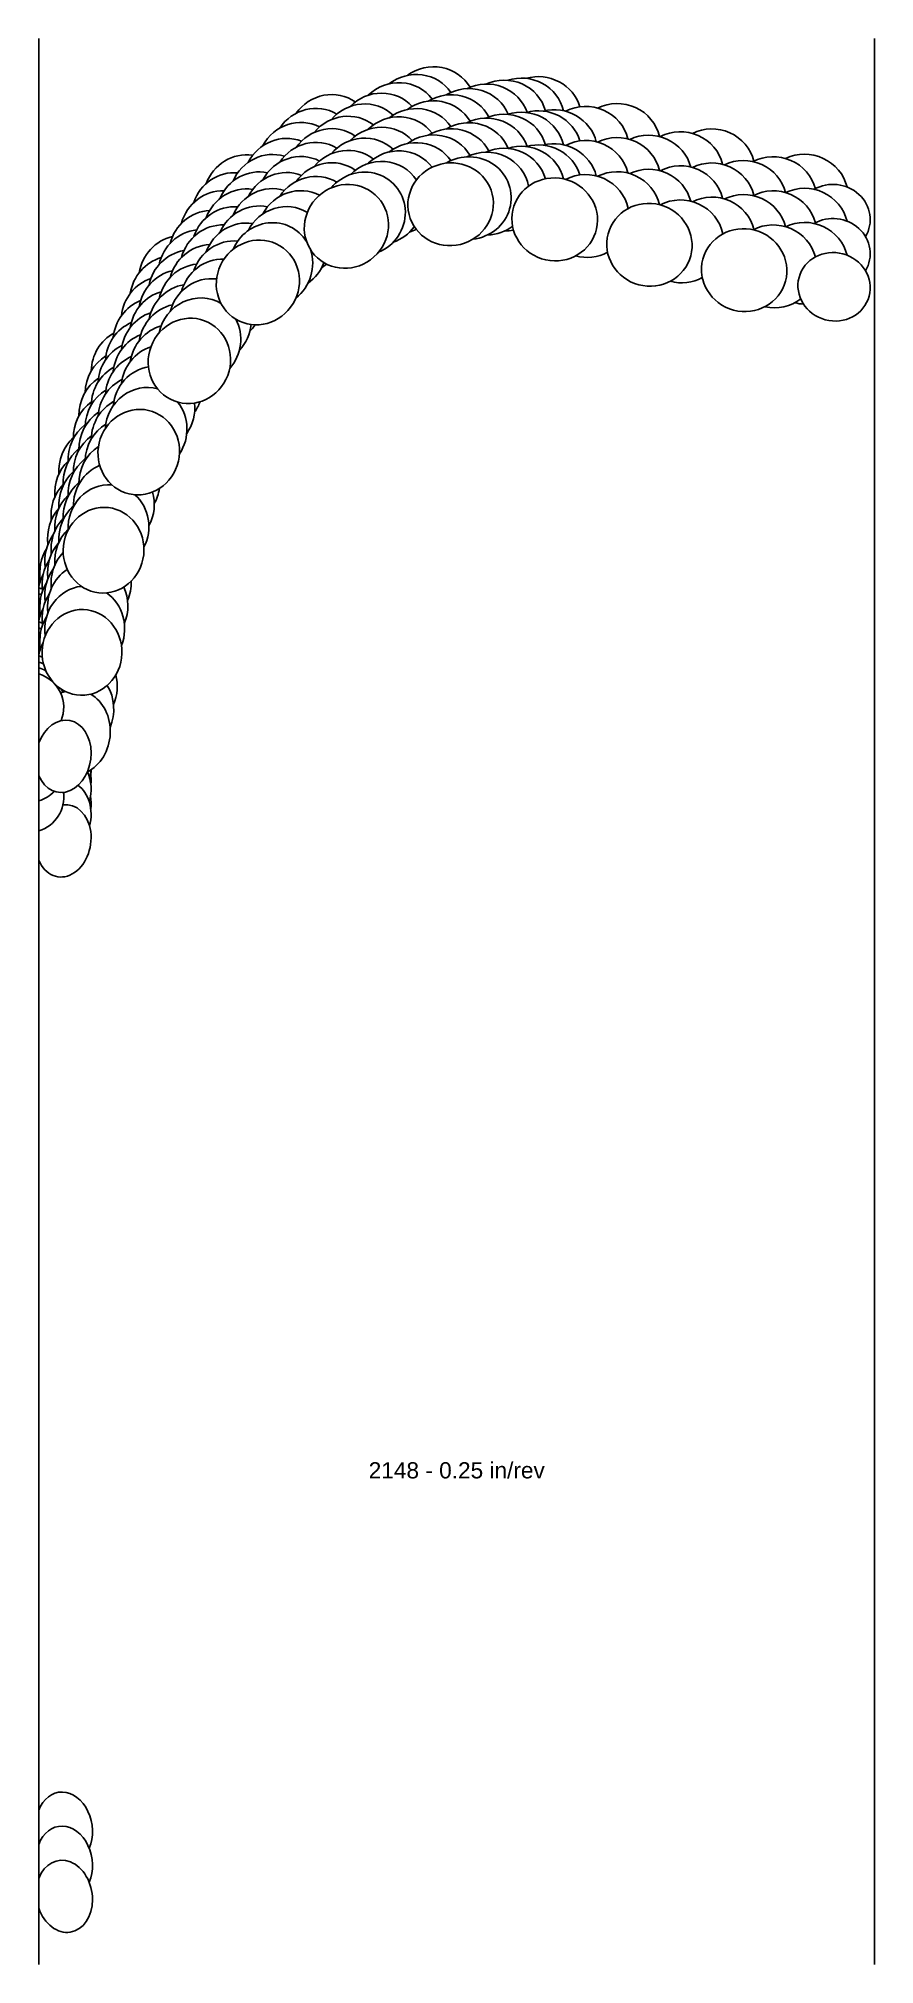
# Model space of a CAD drawing. Header units: inches. Extents: x -6.1 to 0, y -13 to 1.1.
import ezdxf
from ezdxf.enums import TextEntityAlignment as Align

# ---------------------------------------------------------------- set-up
doc = ezdxf.new("R2010")
doc.units = ezdxf.units.IN
doc.header["$MEASUREMENT"] = 0
for name, color, linetype, true_color in [('Blade_1', 30, 'Continuous', 0xff7f00), ('Blade_2', 7, 'Continuous', 0xcccc00), ('Blade_3', 7, 'Continuous', 0x00cc00), ('Blade_4', 7, 'Continuous', 0x00cccc), ('Blade_5', 7, 'Continuous', 0x0066cc), ('Blade_6', 190, 'Continuous', 0x7f00ff)]:
    doc.layers.add(name, color=color, linetype=linetype, true_color=true_color)
doc.layers.add('Gage_Line', color=7, linetype='Continuous')
doc.styles.get("Standard").update_dxf_attribs({"font": 'arial.ttf'})

msp = doc.modelspace()

# ---------------------------------------------------------------- linework, layer by layer
at = {"layer": 'Blade_1'}
for centre, major_axis, ratio, start_param, end_param in [((-3.107, 0.413), (0.305, 0.074), 0.964854, 6.518687, 8.17733), ((-3.871, 0.251), (0.233, 0.21), 0.962235, 6.444154, 8.010734), ((-2.344, 0.302), (0.307, -0.068), 0.965926, 6.738843, 8.330459), ((-3.107, 0.163), (0.305, 0.074), 0.964854, 6.518687, 8.17733), ((-1.65, 0.116), (0.303, -0.081), 0.965926, 6.78393, 8.583949), ((-3.871, 0.001), (0.233, 0.21), 0.962235, 6.444154, 8.010734), ((-2.344, 0.052), (0.307, -0.068), 0.965926, 6.738843, 8.330459), ((-4.52, -0.16), (0.162, 0.269), 0.959163, 6.607775, 8.000666), ((-1.65, -0.134), (0.303, -0.081), 0.965926, 6.78393, 8.583949), ((-0.955, -0.07), (0.303, -0.081), 0.965926, 6.782226, 8.584086), ((-0.296, -0.192), (0.257, -0.069), 0.939693, 6.008418, 8.682007), ((-4.52, -0.41), (0.162, 0.269), 0.959163, 6.607775, 8.000666), ((-0.955, -0.32), (0.303, -0.081), 0.965926, 6.782226, 8.584086), ((-0.296, -0.442), (0.257, -0.069), 0.939693, 6.008418, 8.682007), ((-5.022, -0.735), (0.111, 0.294), 0.956332, 6.794867, 8.014698), ((-5.022, -0.985), (0.111, 0.294), 0.956332, 6.794867, 8.014698), ((-5.393, -1.404), (0.071, 0.306), 0.94939, 6.946371, 8.0266), ((-5.393, -1.654), (0.071, 0.306), 0.94939, 6.946371, 8.0266), ((-5.651, -2.123), (0.035, 0.312), 0.94277, 7.060546, 8.03539), ((-5.651, -2.373), (0.035, 0.312), 0.94277, 7.060546, 8.03539), ((-5.809, -2.872), (0.01, 0.314), 0.931042, 7.270421, 8.039712), ((-5.809, -3.122), (0.01, 0.314), 0.931042, 7.270421, 8.039712), ((-6.2, -3.276), (0, 0.257), 1, 5.960409, 5.986971), ((-6.2, -3.526), (0, 0.257), 1, 5.960409, 5.986971), ((-6.2, -3.776), (0, 0.257), 1, 4.323367, 5.986971), ((-5.945, -4.134), (0.042, 0.263), 0.753621, 2.256482, 7.590055), ((-6.2, -3.776), (0, 0.257), 1, 9.720993, 9.745346), ((-6.2, -4.215), (0, 0.257), 1, 3.437807, 3.961746), ((-6.2, -4.435), (0, 0.257), 1, 3.437807, 4.860242), ((-5.938, -11.991), (-0.046, 0.262), 0.766044, 3.991315, 7.201559), ((-5.938, -12.241), (-0.046, 0.262), 0.766044, 3.991315, 7.201559), ((-5.938, -11.991), (-0.046, 0.262), 0.766044, 8.053928, 8.122579), ((-5.938, -12.491), (-0.046, 0.262), 0.766044, 1.770743, 7.201559), ((-5.938, -12.241), (-0.046, 0.262), 0.766044, 8.053928, 8.122579)]:
    msp.add_ellipse(centre, major_axis=major_axis, ratio=ratio, start_param=start_param, end_param=end_param, dxfattribs=at)
for centre, major_axis, ratio in [((-3.107, -0.087), (0.305, 0.074), 0.964854), ((-3.871, -0.249), (0.233, 0.21), 0.962235), ((-2.344, -0.198), (0.307, -0.068), 0.965926), ((-1.65, -0.384), (0.303, -0.081), 0.965926), ((-0.955, -0.57), (0.303, -0.081), 0.965926), ((-4.52, -0.66), (0.162, 0.269), 0.959163), ((-0.296, -0.692), (0.257, -0.069), 0.939693), ((-5.022, -1.235), (0.111, 0.294), 0.956332), ((-5.393, -1.904), (0.071, 0.306), 0.94939), ((-5.651, -2.623), (0.035, 0.312), 0.94277), ((-5.809, -3.372), (0.01, 0.314), 0.931042)]:
    msp.add_ellipse(centre, major_axis=major_axis, ratio=ratio, dxfattribs=at)
at = {"layer": 'Blade_2'}
for centre, major_axis, ratio, start_param, end_param in [((-2.976, 0.458), (0.31, 0.047), 0.96517, 6.51634, 8.260736), ((-3.748, 0.342), (0.249, 0.191), 0.962733, 6.430835, 8.083067), ((-2.976, 0.208), (0.31, 0.047), 0.96517, 6.51634, 8.260736), ((-4.423, -0.032), (0.171, 0.263), 0.959669, 6.551795, 8.030792), ((-3.748, 0.092), (0.249, 0.191), 0.962733, 6.430835, 8.083067), ((-3.748, -0.158), (0.249, 0.191), 0.962733, 4.449122, 8.083067), ((-2.976, -0.042), (0.31, 0.047), 0.96517, 4.669294, 8.260736), ((-4.423, -0.282), (0.171, 0.263), 0.959669, 6.551795, 8.030792), ((-4.948, -0.586), (0.121, 0.29), 0.956773, 6.763483, 8.052955), ((-4.423, -0.532), (0.171, 0.263), 0.959669, 5.859933, 8.030792), ((-4.423, -0.532), (0.171, 0.263), 0.959669, 4.371289, 5.644871), ((-4.948, -0.836), (0.121, 0.29), 0.956773, 6.763483, 8.052955), ((-4.948, -1.086), (0.121, 0.29), 0.956773, 6.143827, 8.052955), ((-5.339, -1.243), (0.079, 0.304), 0.949737, 6.921314, 8.05595), ((-4.948, -1.086), (0.121, 0.29), 0.956773, 4.374118, 5.620327), ((-5.339, -1.493), (0.079, 0.304), 0.949737, 6.921314, 8.05595), ((-5.339, -1.743), (0.079, 0.304), 0.949737, 6.26745, 8.05595), ((-5.339, -1.743), (0.079, 0.304), 0.949737, 4.366604, 5.670301), ((-5.615, -1.956), (0.042, 0.311), 0.943013, 7.045616, 8.049981), ((-5.615, -2.206), (0.042, 0.311), 0.943013, 7.045616, 8.049981), ((-5.615, -2.456), (0.042, 0.311), 0.943013, 6.345884, 8.049981), ((-5.615, -2.456), (0.042, 0.311), 0.943013, 4.35527, 5.710401), ((-5.789, -2.701), (0.016, 0.314), 0.931183, 7.23364, 8.062077), ((-5.789, -2.951), (0.016, 0.314), 0.931183, 7.23364, 8.062077), ((-5.789, -3.201), (0.016, 0.314), 0.931183, 6.421029, 8.062077), ((-5.789, -3.201), (0.016, 0.314), 0.931183, 4.364491, 5.76225), ((-6.2, -3.231), (0, 0.257), 1, 5.946091, 5.986971), ((-6.2, -3.481), (0, 0.257), 1, 5.946091, 5.986971), ((-6.2, -3.731), (0, 0.257), 1, 5.767155, 5.986971), ((-5.87, -3.961), (0.029, 0.313), 0.852371, 6.616298, 6.751833), ((-6.2, -3.731), (0, 0.257), 1, 4.970164, 5.065122), ((-5.87, -3.961), (0.029, 0.313), 0.852371, 3.626178, 5.914404), ((-5.945, -4.254), (0.042, 0.263), 0.753621, 4.7731, 4.915478), ((-5.945, -4.754), (0.042, 0.263), 0.753621, 2.256482, 6.514809), ((-6.2, -4.39), (0, 0.257), 1, 4.624457, 4.685337), ((-5.945, -4.504), (0.042, 0.263), 0.753621, 4.7731, 5.131058)]:
    msp.add_ellipse(centre, major_axis=major_axis, ratio=ratio, start_param=start_param, end_param=end_param, dxfattribs=at)
at = {"layer": 'Blade_3'}
for centre, major_axis, ratio, start_param, end_param in [((-3.623, 0.422), (0.264, 0.17), 0.963213, 6.43968, 8.087564), ((-2.845, 0.491), (0.313, 0.025), 0.965439, 6.524022, 8.248161), ((-2.112, 0.327), (0.303, -0.081), 0.965926, 6.771432, 8.61589), ((-4.321, 0.086), (0.18, 0.257), 0.960177, 6.507132, 8.003523), ((-3.623, 0.172), (0.264, 0.17), 0.963213, 6.43968, 8.087564), ((-2.845, 0.241), (0.313, 0.025), 0.965439, 6.524022, 8.248161), ((-1.418, 0.141), (0.303, -0.081), 0.965926, 6.771432, 8.615865), ((-2.845, -0.009), (0.313, 0.025), 0.965439, 6.379092, 8.248161), ((-2.112, 0.077), (0.303, -0.081), 0.965926, 6.771432, 8.61589), ((-4.321, -0.164), (0.18, 0.257), 0.960177, 6.507132, 8.003523), ((-3.623, -0.078), (0.264, 0.17), 0.963213, 6.273955, 8.087564), ((-2.112, -0.173), (0.303, -0.081), 0.965926, 6.737483, 8.61589), ((-1.418, -0.109), (0.303, -0.081), 0.965926, 6.771432, 8.615865), ((-0.737, -0.042), (0.303, -0.081), 0.965926, 6.78088, 8.617048), ((-0.737, -0.292), (0.303, -0.081), 0.965926, 6.78088, 8.617048), ((-4.87, -0.444), (0.127, 0.287), 0.957228, 6.727237, 8.031548), ((-4.321, -0.414), (0.18, 0.257), 0.960177, 6.346752, 8.003523), ((-1.418, -0.359), (0.303, -0.081), 0.965926, 6.73732, 8.615865), ((-3.623, -0.078), (0.264, 0.17), 0.963213, 4.467367, 5.091035), ((-2.845, -0.009), (0.313, 0.025), 0.965439, 4.668778, 5.297312), ((-0.737, -0.542), (0.303, -0.081), 0.965926, 6.78088, 8.617048), ((-4.87, -0.694), (0.127, 0.287), 0.957228, 6.727237, 8.031548), ((-4.321, -0.414), (0.18, 0.257), 0.960177, 4.357816, 4.970227), ((-2.112, -0.173), (0.303, -0.081), 0.965926, 4.708892, 5.486189), ((-4.87, -0.944), (0.127, 0.287), 0.957228, 6.560715, 8.031548), ((-1.418, -0.359), (0.303, -0.081), 0.965926, 4.711286, 5.48652), ((-5.282, -1.087), (0.087, 0.302), 0.950102, 6.907257, 8.046669), ((-0.737, -0.542), (0.303, -0.081), 0.965926, 4.755646, 5.645045), ((-4.87, -0.944), (0.127, 0.287), 0.957228, 4.365038, 5.035424), ((-5.282, -1.337), (0.087, 0.302), 0.950102, 6.907257, 8.046669), ((-5.282, -1.587), (0.087, 0.302), 0.950102, 6.709264, 8.046669), ((-5.576, -1.793), (0.05, 0.31), 0.943275, 7.037015, 8.045147), ((-5.282, -1.587), (0.087, 0.302), 0.950102, 4.369532, 5.115034), ((-5.576, -2.043), (0.05, 0.31), 0.943275, 7.037015, 8.045147), ((-5.576, -2.293), (0.05, 0.31), 0.943275, 6.804819, 8.045147), ((-5.576, -2.293), (0.05, 0.31), 0.943275, 4.362463, 5.174672), ((-5.767, -2.533), (0.016, 0.314), 0.936792, 7.145045, 8.047845), ((-5.767, -2.783), (0.016, 0.314), 0.936792, 7.145045, 8.047845), ((-5.767, -3.033), (0.016, 0.314), 0.936792, 6.872737, 8.047845), ((-6.2, -3.189), (0, 0.257), 1, 5.91293, 5.986971), ((-5.767, -3.033), (0.016, 0.314), 0.936792, 4.340489, 5.222357), ((-6.2, -3.439), (0, 0.257), 1, 5.91293, 5.986971), ((-6.2, -3.689), (0, 0.257), 1, 5.844156, 5.986971), ((-5.857, -3.792), (0.017, 0.314), 0.892065, 4.331039, 5.36302), ((-5.945, -4.583), (0.042, 0.263), 0.753621, 4.592434, 5.943943), ((-5.945, -4.333), (0.042, 0.263), 0.753621, 4.804454, 5.124909)]:
    msp.add_ellipse(centre, major_axis=major_axis, ratio=ratio, start_param=start_param, end_param=end_param, dxfattribs=at)
at = {"layer": 'Blade_4'}
for centre, major_axis, ratio, start_param, end_param in [((-3.496, 0.499), (0.277, 0.148), 0.963669, 6.429814, 8.140915), ((-2.715, 0.52), (0.314, 0.001), 0.965654, 6.542342, 8.291724), ((-2.715, 0.27), (0.314, 0.001), 0.965654, 6.542342, 8.291724), ((-4.216, 0.203), (0.189, 0.251), 0.960691, 6.443966, 8.012595), ((-3.496, 0.249), (0.277, 0.148), 0.963669, 6.429814, 8.140915), ((-4.216, -0.047), (0.189, 0.251), 0.960691, 6.443966, 8.012595), ((-3.496, -0.001), (0.277, 0.148), 0.963669, 6.429814, 8.140915), ((-2.715, 0.02), (0.314, 0.001), 0.965654, 6.542342, 8.291724), ((-4.788, -0.3), (0.136, 0.283), 0.957695, 6.681706, 8.045481), ((-4.216, -0.297), (0.189, 0.251), 0.960691, 6.443966, 8.012595), ((-4.788, -0.55), (0.136, 0.283), 0.957695, 6.681706, 8.045481), ((-3.496, -0.001), (0.277, 0.148), 0.963669, 4.520361, 4.692216), ((-2.715, 0.02), (0.314, 0.001), 0.965654, 4.717093, 4.931193), ((-4.788, -0.8), (0.136, 0.283), 0.957695, 6.681706, 8.045481), ((-4.216, -0.297), (0.189, 0.251), 0.960691, 4.363432, 4.509217), ((-5.222, -0.929), (0.094, 0.299), 0.950481, 6.876031, 8.063636), ((-5.222, -1.179), (0.094, 0.299), 0.950481, 6.876031, 8.063636), ((-4.788, -0.8), (0.136, 0.283), 0.957695, 4.371796, 4.566366), ((-5.222, -1.429), (0.094, 0.299), 0.950481, 6.876031, 8.063636), ((-5.535, -1.627), (0.057, 0.309), 0.943556, 7.017323, 8.061863), ((-5.222, -1.429), (0.094, 0.299), 0.950481, 4.377229, 4.659515), ((-5.535, -1.877), (0.057, 0.309), 0.943556, 7.017323, 8.061863), ((-5.535, -2.127), (0.057, 0.309), 0.943556, 7.017323, 8.061863), ((-5.742, -2.363), (0.022, 0.313), 0.936969, 7.130048, 8.050072), ((-5.535, -2.127), (0.057, 0.309), 0.943556, 4.368623, 4.744996), ((-5.742, -2.613), (0.022, 0.313), 0.936969, 7.130048, 8.050072), ((-5.742, -2.863), (0.022, 0.313), 0.936969, 7.130048, 8.050072), ((-6.2, -3.144), (0, 0.257), 1, 5.881476, 5.986971), ((-5.742, -2.863), (0.022, 0.313), 0.936969, 4.353384, 4.824496), ((-6.2, -3.394), (0, 0.257), 1, 5.881476, 5.986971), ((-6.2, -3.644), (0, 0.257), 1, 5.881476, 5.986971), ((-5.841, -3.62), (-0.003, 0.314), 0.924995, 4.262167, 4.972808), ((-5.945, -4.396), (0.042, 0.263), 0.753621, 4.559389, 5.427519)]:
    msp.add_ellipse(centre, major_axis=major_axis, ratio=ratio, start_param=start_param, end_param=end_param, dxfattribs=at)
at = {"layer": 'Blade_5'}
for centre, major_axis, ratio, start_param, end_param in [((-3.367, 0.56), (0.288, 0.125), 0.964098, 6.464184, 8.119774), ((-2.587, 0.535), (0.313, -0.022), 0.965811, 6.568793, 8.249605), ((-4.106, 0.307), (0.198, 0.244), 0.961203, 6.418676, 7.959508), ((-3.367, 0.31), (0.288, 0.125), 0.964098, 6.464184, 8.119774), ((-2.587, 0.285), (0.313, -0.022), 0.965811, 6.568793, 8.249605), ((-1.881, 0.348), (0.303, -0.081), 0.965926, 6.759003, 8.599886), ((-1.187, 0.162), (0.303, -0.081), 0.965926, 6.778679, 8.599886), ((-4.106, 0.057), (0.198, 0.244), 0.961203, 6.418676, 7.959508), ((-3.367, 0.06), (0.288, 0.125), 0.964098, 6.464184, 8.119774), ((-2.587, 0.035), (0.313, -0.022), 0.965811, 6.568793, 8.249605), ((-1.881, 0.098), (0.303, -0.081), 0.965926, 6.759003, 8.599886), ((-0.506, -0.02), (0.303, -0.081), 0.953717, 6.757561, 8.586104), ((-4.703, -0.167), (0.145, 0.279), 0.958176, 6.663576, 8.01093), ((-4.106, -0.193), (0.198, 0.244), 0.961203, 6.418676, 7.959508), ((-1.881, -0.152), (0.303, -0.081), 0.965926, 6.759003, 8.599886), ((-1.187, -0.088), (0.303, -0.081), 0.965926, 6.778679, 8.599886), ((-0.506, -0.27), (0.303, -0.081), 0.953717, 6.757561, 8.588007), ((-4.703, -0.417), (0.145, 0.279), 0.958176, 6.663576, 8.01093), ((-1.187, -0.338), (0.303, -0.081), 0.965926, 6.778679, 8.599886), ((-0.506, -0.52), (0.303, -0.081), 0.953717, 6.757561, 8.588007), ((-4.703, -0.667), (0.145, 0.279), 0.958176, 6.663576, 8.01093), ((-5.159, -0.78), (0.102, 0.297), 0.950878, 6.86312, 8.039477), ((-1.881, -0.152), (0.303, -0.081), 0.965926, 4.696775, 4.726649), ((-1.187, -0.338), (0.303, -0.081), 0.965926, 4.696775, 4.726998), ((-5.159, -1.03), (0.102, 0.297), 0.950878, 6.86312, 8.039477), ((-0.506, -0.52), (0.303, -0.081), 0.953717, 4.710298, 4.919592), ((-5.159, -1.28), (0.102, 0.297), 0.950878, 6.86312, 8.039477), ((-5.49, -1.469), (0.064, 0.307), 0.943851, 7.00566, 8.043863), ((-5.49, -1.719), (0.064, 0.307), 0.943851, 7.00566, 8.043863), ((-5.49, -1.969), (0.064, 0.307), 0.943851, 7.00566, 8.043863), ((-5.714, -2.2), (0.029, 0.313), 0.937159, 7.115869, 8.038636), ((-5.714, -2.45), (0.029, 0.313), 0.937159, 7.115869, 8.038636), ((-5.714, -2.7), (0.029, 0.313), 0.937159, 7.115869, 8.038636), ((-5.841, -2.955), (0.003, 0.314), 0.925081, 7.345579, 7.65396), ((-6.2, -3.106), (0, 0.257), 1, 5.96004, 5.986971), ((-5.841, -3.205), (0.003, 0.314), 0.925081, 7.345579, 7.65396), ((-6.2, -3.356), (0, 0.257), 1, 5.96004, 5.986971), ((-5.841, -3.455), (0.003, 0.314), 0.925081, 7.345579, 7.65396), ((-6.2, -3.606), (0, 0.257), 1, 5.96004, 5.986971), ((-5.841, -3.455), (0.003, 0.314), 0.925081, 4.455552, 4.459509), ((-5.945, -4.228), (0.042, 0.263), 0.753621, 4.598793, 4.811281)]:
    msp.add_ellipse(centre, major_axis=major_axis, ratio=ratio, start_param=start_param, end_param=end_param, dxfattribs=at)
at = {"layer": 'Blade_6'}
for centre, major_axis, ratio, start_param, end_param in [((-3.238, 0.617), (0.298, 0.1), 0.964495, 6.479334, 8.173822), ((-2.46, 0.545), (0.309, -0.055), 0.965926, 6.74194, 8.321122), ((-3.99, 0.409), (0.216, 0.228), 0.961723, 6.420267, 8.005905), ((-3.238, 0.367), (0.298, 0.1), 0.964495, 6.479334, 8.173822), ((-2.46, 0.295), (0.309, -0.055), 0.965926, 6.74194, 8.321122), ((-3.99, 0.159), (0.216, 0.228), 0.961723, 6.420267, 8.005905), ((-3.238, 0.117), (0.298, 0.1), 0.964495, 6.479334, 8.173822), ((-4.614, -0.035), (0.153, 0.274), 0.958664, 6.628561, 8.023809), ((-2.46, 0.045), (0.309, -0.055), 0.965926, 6.74194, 8.321122), ((-3.99, -0.091), (0.216, 0.228), 0.961723, 6.420267, 8.005905), ((-4.614, -0.285), (0.153, 0.274), 0.958664, 6.628561, 8.023809), ((-4.614, -0.535), (0.153, 0.274), 0.958664, 6.628561, 8.023809), ((-5.092, -0.63), (0.102, 0.297), 0.955903, 6.808507, 8.037794), ((-5.092, -0.88), (0.102, 0.297), 0.955903, 6.808507, 8.037794), ((-5.092, -1.13), (0.102, 0.297), 0.955903, 6.808507, 8.037794), ((-5.443, -1.309), (0.064, 0.307), 0.949059, 6.957727, 8.044677), ((-5.443, -1.559), (0.064, 0.307), 0.949059, 6.957727, 8.044677), ((-5.443, -1.809), (0.064, 0.307), 0.949059, 6.957727, 8.044677), ((-5.684, -2.035), (0.036, 0.312), 0.93737, 7.102761, 8.053322), ((-5.684, -2.285), (0.036, 0.312), 0.93737, 7.102761, 8.053322), ((-5.684, -2.535), (0.036, 0.312), 0.93737, 7.102761, 8.053322), ((-5.826, -2.786), (0.003, 0.314), 0.930921, 7.27506, 8.054652), ((-6.2, -3.064), (0, 0.257), 1, 5.9534, 5.986971), ((-5.826, -3.036), (0.003, 0.314), 0.930921, 7.27506, 8.054652), ((-6.2, -3.314), (0, 0.257), 1, 5.9534, 5.986971), ((-5.826, -3.286), (0.003, 0.314), 0.930921, 7.27506, 8.054652), ((-6.2, -3.564), (0, 0.257), 1, 5.9534, 5.986971)]:
    msp.add_ellipse(centre, major_axis=major_axis, ratio=ratio, start_param=start_param, end_param=end_param, dxfattribs=at)
at = {"layer": 'Gage_Line'}
for p, q in [((-6.125, -12.991), (-6.125, 1.128)), ((0, -12.991), (0, 1.128))]:
    msp.add_line(p, q, dxfattribs=at)

# ---------------------------------------------------------------- texts
msp.add_text('2148 - 0.25 in/rev', height=0.11875).set_placement((-3.062, -9.368), align=Align.MIDDLE_CENTER)

doc.saveas('drawing.dxf')
